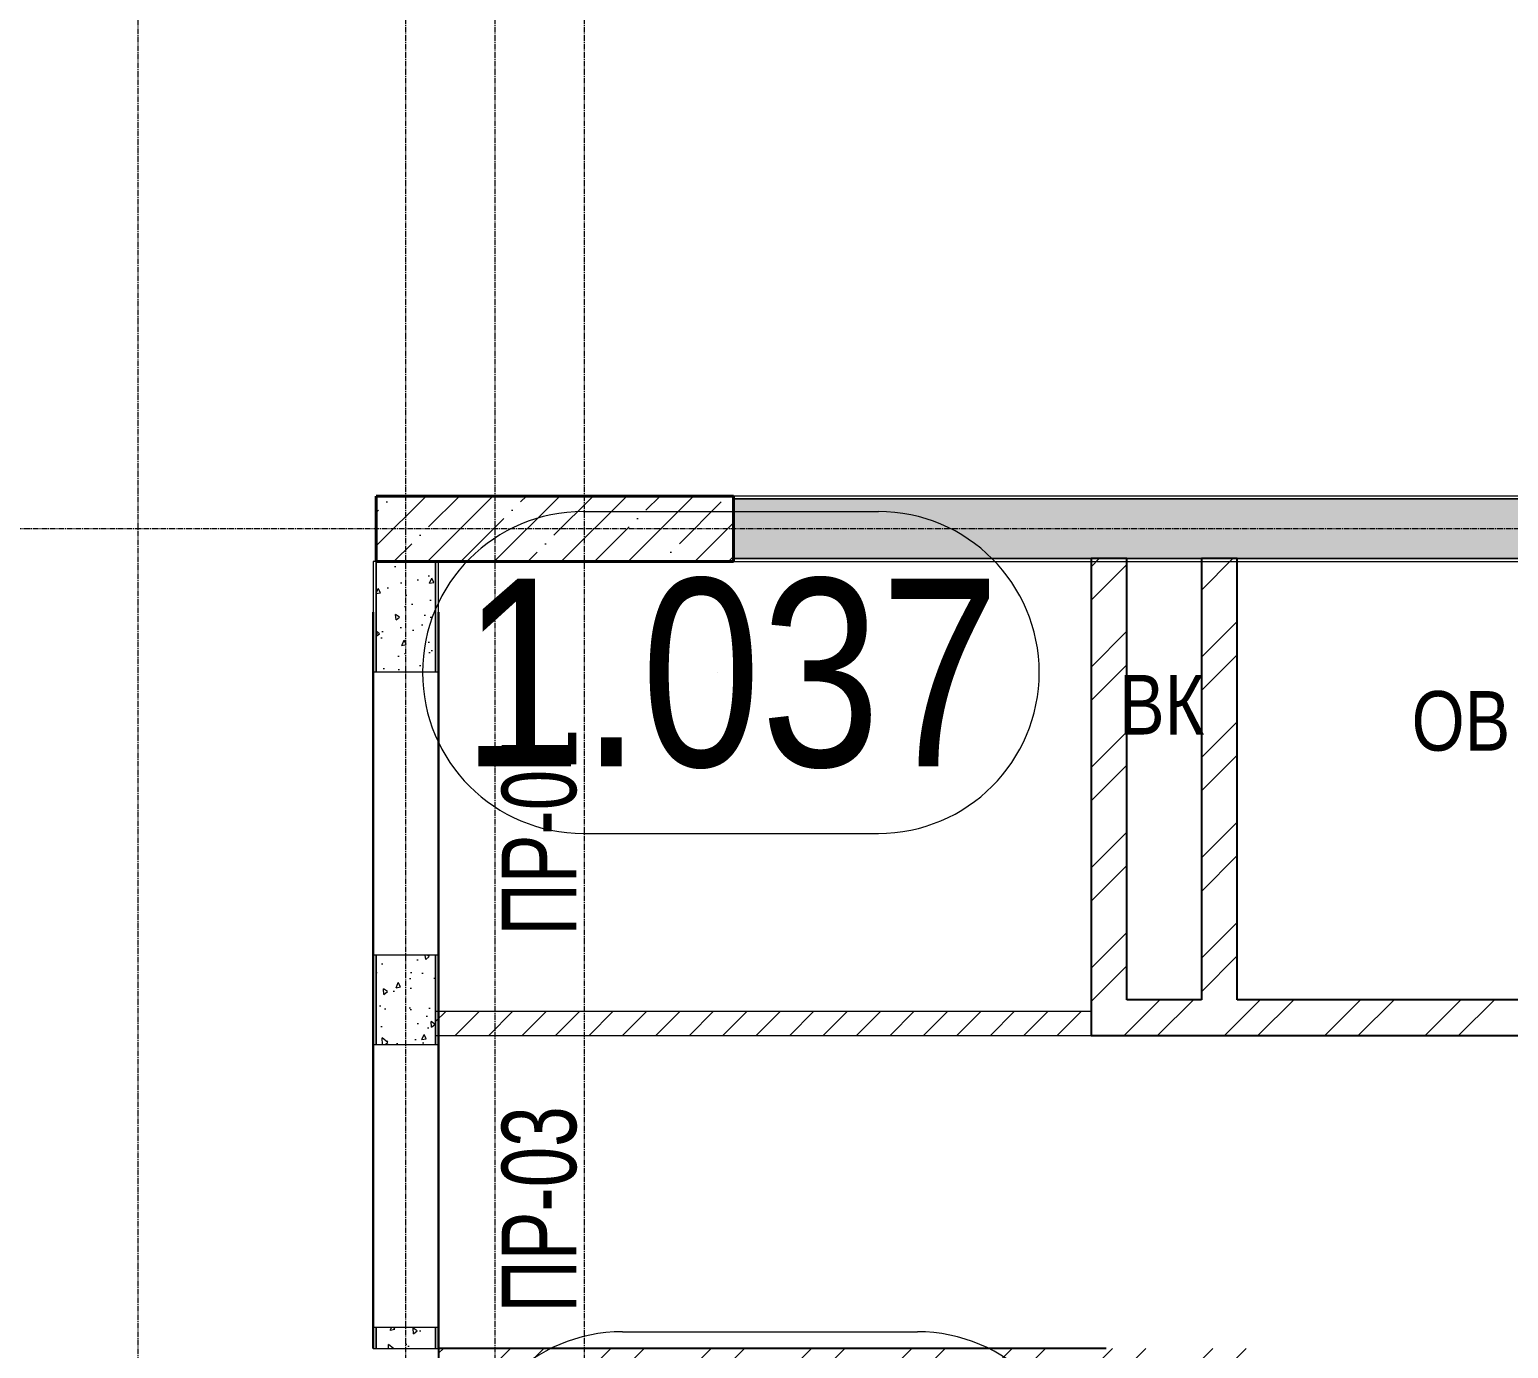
# Model space of a CAD drawing. Header units: millimetres. Extents: x -231292 to 573618, y -153144 to 564035.
# Drawn here: x 19920 to 24884, y -103895 to -99470 of the extents above; entities that cross this region are included whole.
import ezdxf
from ezdxf.enums import TextEntityAlignment as Align

# ---------------------------------------------------------------- set-up
doc = ezdxf.new("R2010")
doc.units = ezdxf.units.MM
doc.linetypes.add('CENTER2', pattern=[28.575, 19.05, -3.175, 3.175, -3.175])
doc.linetypes.add('HIDDEN2', pattern=[4.7625, 3.175, -1.5875])
doc.layers.get('0').update_dxf_attribs({"color": 250})
doc.layers.get('Defpoints').update_dxf_attribs({"color": 250})
for name, color, linetype, lineweight in [('АР_Area', 250, 'Continuous', 5), ('АР_Колонны', 250, 'Continuous', 35), ('АР_Стены ЖБ', 250, 'Continuous', 35), ('АР_Стены кирпич', 250, 'Continuous', 20), ('АР_Стены ПЕНОблок', 250, 'Continuous', 20), ('АР_Тонкая', 250, 'Continuous', 5), ('АР_Штриховка', 250, 'Continuous', 0), ('ВК_Шахты', 5, 'Continuous', 9), ('ОВ_Шахты', 250, 'Continuous', 5), ('РД_Оси_100', 250, 'Continuous', 0)]:
    doc.layers.add(name, color=color, linetype=linetype, lineweight=lineweight)
doc.layers.add('РД_Перемычка инж проемов', color=250, linetype='Continuous')
doc.layers.add('РД_Проем', color=250, linetype='Continuous', lineweight=0, plot=False)
doc.layers.add('РД_проем_инж перемыч_подсчет', color=250, linetype='Continuous', lineweight=30, plot=False)
doc.styles.add('Arial0', font='arial.ttf')
doc.styles.add('style1', font='ARIALN.TTF')
doc.styles.add('ккк', font='isocpeur.ttf', dxfattribs={"width": 0.85, "oblique": 15})
pattern_1 = [(45, (8883.46, -162345.28), (-168.3798, 168.3798), []), (45, (8995.7, -162345.28), (-168.3798, 168.3798), [])]

# ---------------------------------------------------------------- blocks, each defined once
blk = doc.blocks.new('MOK-МаркаПом_овал_ареал')
for p, q in [((-2.75, 3), (2.75, 3)), ((-2.75, -3), (2.75, -3))]:
    blk.add_line(p, q)
for centre, radius, start, end in [((-2.75, 0), 3, 90, 270), ((2.75, 0), 3, 270, 90), ((-3.75, 0), 3.5, 0, 0.001)]:
    blk.add_arc(centre, radius, start, end)
at = {"color": 0, "style": 'style1'}
blk.add_attdef('АР-ПОМЕЩЕНИЕ:НОМЕР', text='', height=3.5, dxfattribs=at).set_placement((0, 0), align=Align.MIDDLE)
at = {"layer": 'Defpoints', "color": 2, "style": 'style1'}
blk.add_attdef('АР-ПОМЕЩЕНИЕ:НАИМЕНОВАНИЕ', text='', height=1, dxfattribs=at).set_placement((-0.094, -4.814), align=Align.MIDDLE)
blk = doc.blocks.new('MOK-МаркаПеремычки')
at = {"color": 0, "style": 'ккк', "oblique": 15, "width": 0.85}
blk.add_attdef('АР-ПРОЕМ:ПЕРЕМЫЧКА', text='', height=2.5, dxfattribs=at).set_placement((0, 0), align=Align.MIDDLE)
blk = doc.blocks.new('оси_рен')
at = {"layer": 'РД_Оси_100', "color": 251, "linetype": 'CENTER2', "true_color": 0x636466}
blk.add_line((1225207.916, 183613.25), (1189697.958, 183613.25), dxfattribs=at)
for points in [[(1207052.916, 223268.25), (1207052.916, 135558.25)], [(1207952.916, 135558.25), (1207952.916, 223268.25)], [(1208252.916, 135558.25), (1208252.916, 223268.25)], [(1208552.916, 135558.25), (1208552.916, 223268.25)]]:
    blk.add_lwpolyline(points, dxfattribs=at)

msp = doc.modelspace()

# ---------------------------------------------------------------- hatches: boundary and pattern name
at = {"layer": 'АР_Штриховка', "linetype": 'Continuous', "lineweight": 5, "true_color": 0x000000}
h = msp.add_hatch(dxfattribs=at)
h.set_pattern_fill('ANSI35', color=18, scale=25, style=0)
h.set_pattern_definition([(45, (8883.46, -162345.28), (-112.2532, 112.2532), []), (45, (8995.71, -162345.28), (-112.2532, 112.2532), [198.4375, -39.6875, 0, -39.6875])])
h.paths.add_polyline_path([(22283.458, -101255.283), (22283.458, -101035.283), (21083.458, -101035.283), (21083.458, -101255.283)], flags=0)
at = {"layer": 'АР_Штриховка', "linetype": 'Continuous', "lineweight": 0, "true_color": 0x000000}
h = msp.add_hatch(dxfattribs=at)
h.set_pattern_fill('AR-CONC', color=18, angle=-315, style=0)
h.set_pattern_definition([(95, (8883.46, -162345.28), (140.09465, 117.55338), [19.05, -209.55]), (40, (8883.46, -162345.28), (-160.01845, 110.17673), [15.24, -167.6406]), (145.45144, (8895.13, -162335.49), (-19.9238, 227.7301), [16.19, -178.09024]), (91.1842, (8847.54, -162309.36), (221.41024, 161.9534), [28.575, -314.325]), (141.63556, (8866, -162295.87), (-7.0866, 342.8268), [24.285, -267.1356]), (36.18415, (8847.54, -162309.36), (-7.0866, 342.8268), [22.86, -251.4597]), (66, (8874.48, -162300.38), (179.51998, 34.89515), [19.05, -209.55]), (11, (8874.48, -162300.38), (-86.5399, 173.9412), [15.24, -167.64]), (116.45144, (8889.44, -162297.47), (92.98005, 208.83634), [16.19, -178.08994]), (82.5, (8883.46, -162345.28), (-57.60547, 61.973414), [0, -165.608, 0, -170.18, 0, -168.275]), (52.5, (8883.46, -162345.28), (-23.58973, 118.087), [0, -97.028, 0, -161.798, 0, -64.135]), (12.5, (8843.406, -162385.335), (99.92786, 91.826196), [0, -63.5, 0, -198.12, 0, -262.89]), (2.5, (8825.45, -162403.3), (86.7639, 122.7224), [0, -82.55, 0, -131.572, 0, -186.69])])
h.paths.add_polyline_path([(28863.458, -101245.283), (28863.458, -101045.283), (22283.458, -101045.283), (22283.458, -101245.283)], flags=0)
h = msp.add_hatch(dxfattribs=at)
h.set_pattern_fill('AR-CONC', color=18, angle=-315, style=0)
h.set_pattern_definition([(95, (8883.46, -162345.28), (140.09465, 117.55338), [19.05, -209.55]), (40, (8883.46, -162345.28), (-160.01845, 110.17673), [15.24, -167.6406]), (145.45144, (8895.13, -162335.49), (-19.9238, 227.7301), [16.19, -178.09024]), (91.1842, (8847.54, -162309.36), (221.41024, 161.9534), [28.575, -314.325]), (141.63556, (8866, -162295.87), (-7.0866, 342.8268), [24.285, -267.1356]), (36.18415, (8847.54, -162309.36), (-7.0866, 342.8268), [22.86, -251.4597]), (66, (8874.48, -162300.38), (179.51998, 34.89515), [19.05, -209.55]), (11, (8874.48, -162300.38), (-86.5399, 173.9412), [15.24, -167.64]), (116.45144, (8889.44, -162297.47), (92.98005, 208.83634), [16.19, -178.08994]), (82.5, (8883.46, -162345.28), (-57.60547, 61.973414), [0, -165.608, 0, -170.18, 0, -168.275]), (52.5, (8883.46, -162345.28), (-23.58973, 118.087), [0, -97.028, 0, -161.798, 0, -64.135]), (12.5, (8843.406, -162385.335), (99.92786, 91.826196), [0, -63.5, 0, -198.12, 0, -262.89]), (2.5, (8825.45, -162403.3), (86.7639, 122.7224), [0, -82.55, 0, -131.572, 0, -186.69])])
h.paths.add_polyline_path([(21283.458, -101255.283), (21083.458, -101255.283), (21083.458, -101625.283), (21283.458, -101625.283)], flags=0)
h.paths.add_polyline_path([(21283.458, -102575.283), (21083.458, -102575.283), (21083.458, -102875.283), (21283.458, -102875.283)], flags=0)
h.paths.add_polyline_path([(21283.458, -103825.283), (21083.458, -103825.283), (21083.458, -103895.283), (21283.458, -103895.283)], flags=0)
h = msp.add_hatch(dxfattribs=at)
h.set_pattern_fill('ANSI32', color=18, scale=25, angle=-360, style=0)
h.set_pattern_definition(pattern_1)
h.paths.add_polyline_path([(23603.458, -101245.283), (23483.458, -101245.283), (23483.458, -102845.283), (23603.458, -102725.283)], flags=0)
h = msp.add_hatch(dxfattribs=at)
h.set_pattern_fill('ANSI32', color=18, scale=25, angle=-360, style=0)
h.set_pattern_definition(pattern_1)
h.paths.add_polyline_path([(23973.458, -101245.283), (23853.458, -101245.283), (23853.458, -102725.283), (23893.458, -102755.283), (23973.458, -102725.283)], flags=0)
h = msp.add_hatch(dxfattribs=at)
h.set_pattern_fill('ANSI32', color=18, scale=25, style=0)
h.set_pattern_definition([(45, (8883.46, -162345.28), (-168.3798, 168.3798), []), (45, (8995.7, -162345.28), (-168.3798, 168.3798), [])])
h.paths.add_polyline_path([(23603.458, -102725.283), (23483.458, -102845.283), (23853.458, -102845.283), (23893.458, -102755.283), (23853.458, -102725.283)], flags=0)
h.paths.add_polyline_path([(23973.458, -102725.283), (23893.458, -102755.283), (23853.458, -102845.283), (26253.458, -102845.283), (26133.458, -102725.283)], flags=0)
at = {"layer": 'АР_Штриховка', "linetype": 'Continuous', "lineweight": 0, "ltscale": 0.5, "true_color": 0x000000}
h = msp.add_hatch(dxfattribs=at)
h.set_pattern_fill('ANSI31', color=18, scale=25, angle=360, style=0)
h.set_pattern_definition([(45, (8883.46, -162345.28), (-56.1266, 56.1266), [])])
h.paths.add_polyline_path([(23483.458, -102845.283), (23483.458, -102765.283), (21283.458, -102765.283), (21283.458, -102845.283)], flags=0)
at = {"layer": 'АР_Штриховка', "linetype": 'Continuous', "lineweight": 0, "true_color": 0x000000}
h = msp.add_hatch(dxfattribs=at)
h.set_pattern_fill('ANSI32', color=18, scale=25, angle=-360, style=0)
h.set_pattern_definition(pattern_1)
h.paths.add_polyline_path([(21293.458, -103895.283), (21293.458, -104015.283), (23533.458, -104015.283), (23573.458, -103985.283), (23533.458, -103895.283)], flags=0)
h.paths.add_polyline_path([(23533.458, -103895.283), (23573.458, -103985.283), (23653.458, -104015.283), (24153.459, -104015.283), (24153.459, -103895.283)], flags=0)

# ---------------------------------------------------------------- linework, layer by layer
at = {"layer": 'АР_Колонны', "color": 18, "linetype": 'HIDDEN2', "lineweight": 25, "true_color": 0x000000}
for p, q in [((21083.458, -101035.283), (22283.458, -101035.283)), ((21083.458, -101255.283), (21083.458, -101035.283)), ((22283.458, -101035.283), (22283.458, -101255.283)), ((22283.458, -101255.283), (21083.458, -101255.283))]:
    msp.add_line(p, q, dxfattribs=at)
at = {"layer": 'АР_Колонны', "color": 18, "linetype": 'Continuous', "lineweight": 30, "true_color": 0x000000}
for p, q in [((21083.458, -101035.283), (21083.458, -101255.283)), ((22283.458, -101035.283), (21083.458, -101035.283)), ((22283.458, -101255.283), (22283.458, -101035.283)), ((21083.458, -101255.283), (22283.458, -101255.283))]:
    msp.add_line(p, q, dxfattribs=at)
at = {"layer": 'АР_Стены ЖБ', "color": 18, "linetype": 'Continuous', "lineweight": 40, "true_color": 0x000000}
for p, q in [((22283.458, -101035.283), (21083.458, -101035.283)), ((21083.458, -101035.283), (21083.458, -101255.283)), ((22283.458, -101255.283), (22283.458, -101035.283)), ((21083.458, -101255.283), (22283.458, -101255.283))]:
    msp.add_line(p, q, dxfattribs=at)
at = {"layer": 'АР_Стены кирпич', "color": 18, "linetype": 'Continuous', "lineweight": 25, "true_color": 0x000000}
for p, q in [((23603.458, -101245.283), (23483.458, -101245.283)), ((23483.458, -101245.283), (23483.458, -102845.283)), ((23603.458, -102725.283), (23603.458, -101245.283)), ((23973.458, -101245.283), (23853.458, -101245.283)), ((23853.458, -101245.283), (23853.458, -102725.283)), ((23973.458, -102725.283), (23973.458, -101245.283)), ((23853.458, -102725.283), (23603.458, -102725.283)), ((26133.458, -102725.283), (23973.458, -102725.283)), ((23483.458, -102845.283), (23853.458, -102845.283)), ((23853.458, -102845.283), (26253.458, -102845.283)), ((21293.458, -103895.283), (21293.458, -104015.283)), ((23533.458, -103895.283), (21293.458, -103895.283))]:
    msp.add_line(p, q, dxfattribs=at)
at = {"layer": 'АР_Стены ПЕНОблок', "color": 18, "linetype": 'Continuous', "lineweight": 20, "true_color": 0x000000}
for p, q in [((28863.458, -101045.283), (22283.458, -101045.283)), ((22283.458, -101045.283), (22283.458, -101245.283)), ((21283.458, -101255.283), (21083.458, -101255.283)), ((21083.458, -101255.283), (21083.458, -101625.283)), ((21283.458, -101625.283), (21283.458, -101255.283)), ((22283.458, -101245.283), (28863.458, -101245.283)), ((21083.458, -101625.283), (21283.458, -101625.283)), ((21283.458, -102575.283), (21083.458, -102575.283)), ((21083.458, -102575.283), (21083.458, -102875.283)), ((21283.458, -102875.283), (21283.458, -102575.283)), ((23483.458, -102765.283), (21283.458, -102765.283)), ((21283.458, -102765.283), (21283.458, -102845.283)), ((23483.458, -102845.283), (23483.458, -102765.283)), ((21283.458, -102845.283), (23483.458, -102845.283)), ((21083.458, -102875.283), (21283.458, -102875.283)), ((21283.458, -103825.283), (21083.458, -103825.283)), ((21083.458, -103825.283), (21083.458, -103895.283)), ((21283.458, -103895.283), (21283.458, -103825.283)), ((21083.458, -103895.283), (21283.458, -103895.283))]:
    msp.add_line(p, q, dxfattribs=at)
at = {"layer": 'АР_Тонкая', "color": 18, "linetype": 'Continuous', "lineweight": 0, "true_color": 0x000000}
for p, q in [((28863.458, -101035.283), (22283.458, -101035.283)), ((22283.458, -101035.283), (22283.458, -101045.283)), ((22283.458, -101045.283), (28863.458, -101045.283)), ((21083.458, -101255.283), (21073.458, -101255.283)), ((21073.458, -101255.283), (21073.458, -101625.283)), ((21083.458, -101625.283), (21083.458, -101255.283)), ((21293.458, -101255.283), (21283.458, -101255.283)), ((21283.458, -101255.283), (21283.458, -101625.283)), ((21293.458, -101625.283), (21293.458, -101255.283)), ((28863.458, -101245.283), (22283.458, -101245.283)), ((22283.458, -101245.283), (22283.458, -101255.283)), ((22283.458, -101255.283), (28863.458, -101255.283)), ((21073.458, -101625.283), (21083.458, -101625.283)), ((21283.458, -101625.283), (21293.458, -101625.283)), ((21083.458, -102575.283), (21073.458, -102575.283)), ((21073.458, -102575.283), (21073.458, -102875.283)), ((21083.458, -102875.283), (21083.458, -102575.283)), ((21293.458, -102575.283), (21283.458, -102575.283)), ((21283.458, -102575.283), (21283.458, -102875.283)), ((21293.458, -102875.283), (21293.458, -102575.283)), ((21073.458, -102875.283), (21083.458, -102875.283)), ((21283.458, -102875.283), (21293.458, -102875.283)), ((21083.458, -103825.283), (21073.458, -103825.283)), ((21073.458, -103825.283), (21073.458, -103895.283)), ((21083.458, -103895.283), (21083.458, -103825.283)), ((21293.458, -103825.283), (21283.458, -103825.283)), ((21283.458, -103825.283), (21283.458, -103895.283)), ((21293.458, -103895.283), (21293.458, -103825.283)), ((21073.458, -103895.283), (21083.458, -103895.283)), ((21283.458, -103895.283), (21293.458, -103895.283))]:
    msp.add_line(p, q, dxfattribs=at)
at = {"layer": 'РД_Проем', "color": 18, "linetype": 'Continuous', "lineweight": 0, "true_color": 0x000000}
for p, q in [((21073.458, -101625.283), (21073.458, -102575.283)), ((21293.458, -101625.283), (21293.458, -102575.283)), ((21073.458, -102875.283), (21073.458, -103825.283)), ((21293.458, -102875.283), (21293.458, -103825.283))]:
    msp.add_line(p, q, dxfattribs=at)
at = {"layer": 'РД_проем_инж перемыч_подсчет', "color": 18, "linetype": 'Continuous', "lineweight": 30, "true_color": 0x000000}
for p, q in [((21073.458, -101425.283), (21073.458, -102775.283)), ((21293.458, -101425.283), (21293.458, -102775.283)), ((21073.458, -102745.283), (21073.458, -103895.283)), ((21293.458, -102745.283), (21293.458, -103895.283))]:
    msp.add_line(p, q, dxfattribs=at)

# ---------------------------------------------------------------- block references
at = {"rotation": 359.999868838025}
msp.add_blockref('оси_рен', (-1186769.82, -284755.728), dxfattribs=at)
at = {"layer": 'АР_Area', "color": 18, "linetype": 'Continuous', "lineweight": 5, "true_color": 0x000000}
ref = msp.add_blockref('MOK-МаркаПом_овал_ареал', (22274.308, -101627.374), dxfattribs=dict(at, xscale=180, yscale=180, zscale=80))
ref.add_attrib('АР-ПОМЕЩЕНИЕ:НОМЕР', '1.037', dxfattribs={"layer": '0', "color": 0, "height": 630, "style": 'style1'}).set_placement((22274.308, -101627.374), align=Align.MIDDLE)
ref = msp.add_blockref('MOK-МаркаПом_овал_ареал', (22405.199, -104379.494), dxfattribs=dict(at, xscale=180, yscale=180, zscale=80))
ref.add_attrib('АР-ПОМЕЩЕНИЕ:НОМЕР', '1.036', dxfattribs={"layer": '0', "color": 0, "height": 630, "style": 'style1'}).set_placement((22405.199, -104379.494), align=Align.MIDDLE)
at = {"layer": 'РД_Перемычка инж проемов', "color": 18, "linetype": 'Continuous', "lineweight": -3, "true_color": 0x000000}
ref = msp.add_blockref('MOK-МаркаПеремычки', (21630.092, -102163.921, 200), dxfattribs=dict(at, xscale=100, yscale=100, zscale=100, rotation=89.99999999999999))
ref.add_attrib('АР-ПРОЕМ:ПЕРЕМЫЧКА', 'ПР-01', dxfattribs={"layer": '0', "color": 0, "height": 250, "rotation": 90, "style": 'Arial0', "width": 0.7}).set_placement((21630.092, -102163.921, 200), align=Align.MIDDLE)
ref = msp.add_blockref('MOK-МаркаПеремычки', (21630.092, -103428.921, 200), dxfattribs=dict(at, xscale=100, yscale=100, zscale=100, rotation=89.99999999999999))
ref.add_attrib('АР-ПРОЕМ:ПЕРЕМЫЧКА', 'ПР-03', dxfattribs={"layer": '0', "color": 0, "height": 250, "rotation": 90, "style": 'Arial0', "width": 0.7}).set_placement((21630.092, -103428.921, 200), align=Align.MIDDLE)

# ---------------------------------------------------------------- texts
at = {"layer": 'ВК_Шахты', "color": 18, "lineweight": 50, "true_color": 0x000000, "style": 'style1'}
msp.add_text('ВК', height=200, dxfattribs=at).set_placement((23577.298, -101835.488))
at = {"layer": 'ОВ_Шахты', "color": 18, "lineweight": 50, "true_color": 0x000000, "style": 'style1'}
msp.add_text('ОВ', height=200, dxfattribs=at).set_placement((24559.116, -101889.728))

doc.saveas('drawing.dxf')
